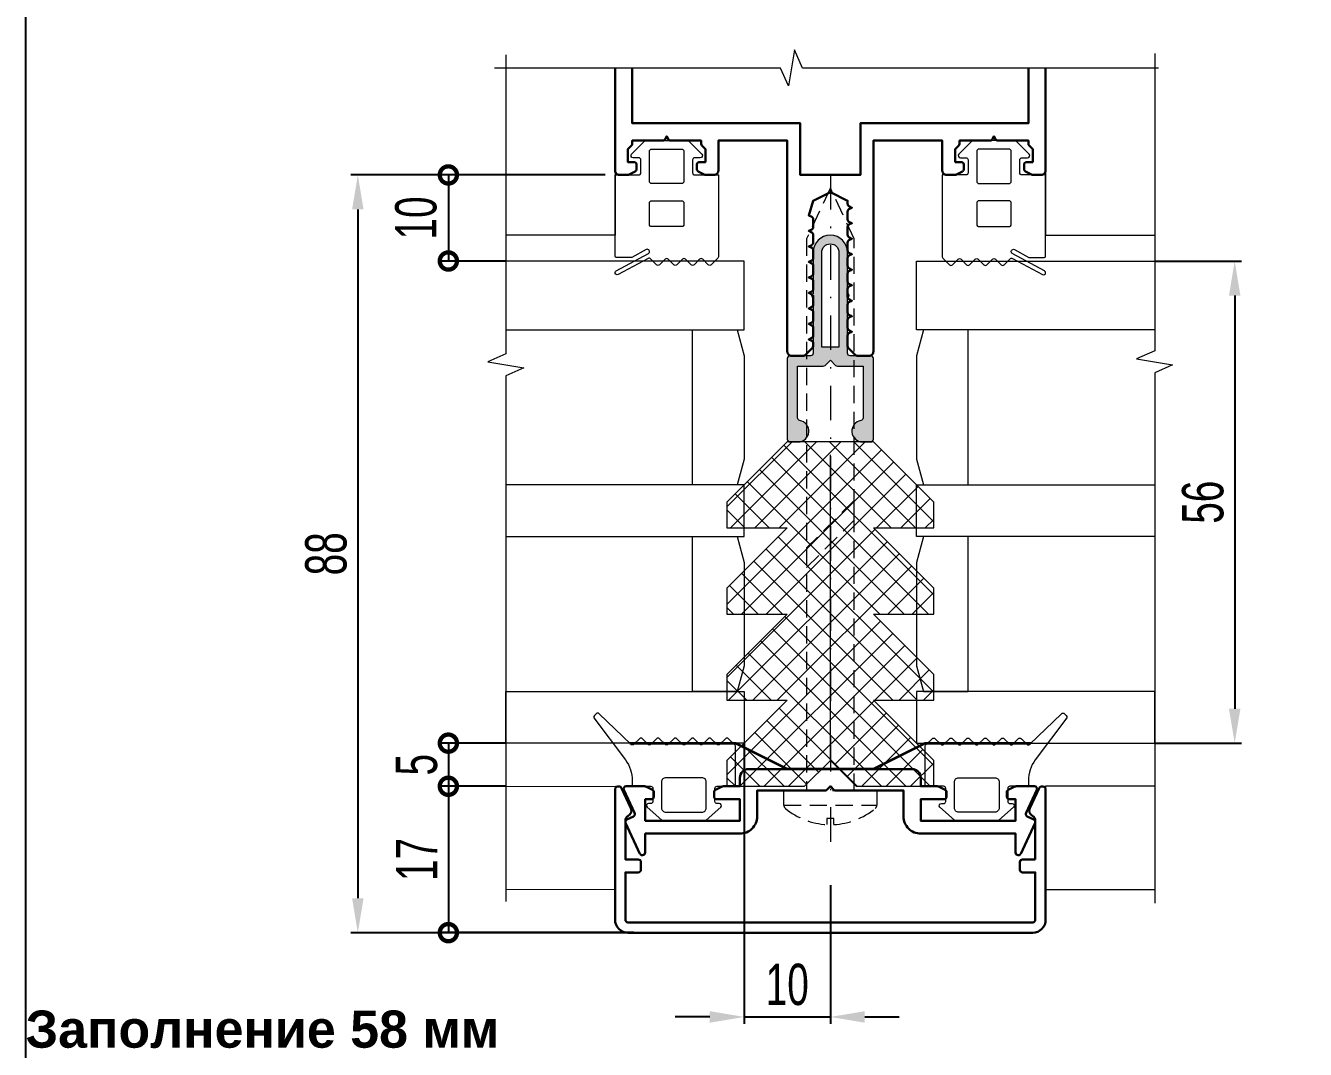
# Model space of a CAD drawing. Extents: x -37 to 8820, y -336 to 478.
# Drawn here: x 1915 to 2007.9, y 138.1 to 212.4 of the extents above; entities that cross this region are included whole.
import ezdxf

# ---------------------------------------------------------------- set-up
doc = ezdxf.new("R2010")
doc.units = 0
doc.header["$LTSCALE"] = 5
doc.linetypes.add('DASHDOT', pattern=[1, 0.5, -0.25, 0, -0.25])
doc.linetypes.add('HIDDEN', pattern=[0.375, 0.25, -0.125])
doc.layers.get('0').update_dxf_attribs({"linetype": 'CONTINUOUS', "lineweight": 30})
doc.layers.get('DEFPOINTS').update_dxf_attribs({"linetype": 'CONTINUOUS'})
for name, color, linetype, lineweight in [('1', 6, 'DASHDOT', 13), ('2', 3, 'HIDDEN', 13), ('Dimentions', 5, 'CONTINUOUS', 15), ('Glass', 5, 'CONTINUOUS', 20), ('Герлен', 7, 'CONTINUOUS', 60), ('Зигзаг', 1, 'CONTINUOUS', 15), ('Конструкции', 252, 'CONTINUOUS', 20), ('Текстовый', 7, 'CONTINUOUS', 9), ('Уплотнители', 1, 'CONTINUOUS', 20), ('Штриховка', 1, 'CONTINUOUS', 5)]:
    doc.layers.add(name, color=color, linetype=linetype, lineweight=lineweight)
doc.layers.add('Скрытые', color=14, linetype='CONTINUOUS', plot=False)
doc.styles.add('3', font='RUSS.SHX', dxfattribs={"width": 0.7, "height": 3})
doc.styles.add('Каталожный', font='arial.ttf', dxfattribs={"height": 2.5})
doc.dimstyles.new('MX1_6', dxfattribs={"dimtxt": 3, "dimasz": 2.5, "dimexe": 0.5, "dimexo": 0, "dimgap": 0.8, "dimtad": 1, "dimlfac": 1.6, "dimdsep": 46, "dimtxsty": '3', "dimcen": 0, "dimclrd": 256, "dimclre": 256, "dimclrt": 256, "dimaunit": 1, "dimadec": 0, "dimazin": 0, "dimtfac": 1, "dimtmove": 0, "dimatfit": 1, "dimfxl": 1, "dimtvp": 1, "dimtolj": 1, "dimtzin": 0, "dimarcsym": 0})

# ---------------------------------------------------------------- blocks, each defined once
blk = doc.blocks.new('*D812')
at = {"layer": 'DEFPOINTS', "color": 0, "linetype": 'Continuous', "transparency": 16777216}
for p in [(1967.151, 160.313), (1973.401, 150.006), (1973.401, 140.447)]:
    blk.add_point(p, dxfattribs=at)
at = {"layer": 'Dimentions', "linetype": 'Continuous', "lineweight": -2, "transparency": 16777216}
for p, q in [((1967.151, 160.313), (1967.151, 139.947)), ((1973.401, 150.006), (1973.401, 139.947)), ((1964.651, 140.447), (1962.151, 140.447)), ((1967.151, 140.447), (1973.401, 140.447)), ((1975.901, 140.447), (1978.401, 140.447))]:
    blk.add_line(p, q, dxfattribs=at)
at = {"layer": 'Dimentions', "linetype": 'Continuous', "transparency": 16777216}
for points in [[(1964.651, 140.864), (1964.651, 140.031), (1967.151, 140.447)], [(1975.901, 140.864), (1975.901, 140.031), (1973.401, 140.447)]]:
    blk.add_solid(points, dxfattribs=at)
at = {"layer": 'Dimentions', "linetype": 'Continuous', "transparency": 16777216, "insert": (1970.276, 142.79), "char_height": 3, "attachment_point": 5, "style": '3'}
blk.add_mtext('\\A1;10', dxfattribs=at)
blk = doc.blocks.new('*D818')
at = {"layer": 'DEFPOINTS', "color": 0, "linetype": 'Continuous', "transparency": 16777216}
for p in [(1996.946, 195.313), (1996.946, 160.313), (2002.744, 160.313)]:
    blk.add_point(p, dxfattribs=at)
at = {"layer": 'Dimentions', "linetype": 'Continuous', "lineweight": -2, "transparency": 16777216}
for p, q in [((1996.946, 195.313), (2003.244, 195.313)), ((2002.744, 192.813), (2002.744, 162.813)), ((1996.946, 160.313), (2003.244, 160.313))]:
    blk.add_line(p, q, dxfattribs=at)
at = {"layer": 'Dimentions', "linetype": 'Continuous', "transparency": 16777216}
for points in [[(2002.327, 192.813), (2003.16, 192.813), (2002.744, 195.313)], [(2002.327, 162.813), (2003.16, 162.813), (2002.744, 160.313)]]:
    blk.add_solid(points, dxfattribs=at)
at = {"layer": 'Dimentions', "linetype": 'Continuous', "transparency": 16777216, "insert": (2000.444, 177.813), "char_height": 3, "attachment_point": 5, "rotation": 90, "style": '3'}
blk.add_mtext('\\A1;56', dxfattribs=at)
blk = doc.blocks.new('_DotSmall')
at = {"color": 0, "linetype": 'ByBlock', "const_width": 0.5}
blk.add_lwpolyline([(-0.0625, 0, 1), (0.0625, 0, 1)], format="xyb", close=True, dxfattribs=at)
blk = doc.blocks.new('*D819')
at = {"layer": 'DEFPOINTS', "color": 0, "linetype": 'Continuous', "transparency": 16777216}
for p in [(1949.892, 160.319), (1945.681, 157.191), (1949.892, 157.191)]:
    blk.add_point(p, dxfattribs=at)
at = {"layer": 'Dimentions', "linetype": 'Continuous', "lineweight": -2, "transparency": 16777216}
for p, q in [((1949.892, 160.319), (1945.181, 160.319)), ((1945.681, 160.319), (1945.681, 157.191)), ((1949.892, 157.191), (1945.181, 157.191))]:
    blk.add_line(p, q, dxfattribs=at)
at = {"layer": 'Dimentions', "linetype": 'Continuous', "lineweight": -2, "transparency": 16777216, "xscale": 2.5, "yscale": 2.5, "zscale": 2.5}
for p, rotation in [((1945.681, 160.319), 90), ((1945.681, 157.191), 270)]:
    blk.add_blockref('_DotSmall', p, dxfattribs=dict(at, rotation=rotation))
at = {"layer": 'Dimentions', "linetype": 'Continuous', "transparency": 16777216, "insert": (1943.381, 158.755), "char_height": 3, "attachment_point": 5, "rotation": 90, "style": '3'}
blk.add_mtext('\\A1;5', dxfattribs=at)
blk = doc.blocks.new('*D820')
at = {"layer": 'DEFPOINTS', "color": 0, "linetype": 'Continuous', "transparency": 16777216}
for p in [(1949.892, 157.191), (1945.681, 146.566), (1959.135, 146.566)]:
    blk.add_point(p, dxfattribs=at)
at = {"layer": 'Dimentions', "linetype": 'Continuous', "lineweight": -2, "transparency": 16777216}
for p, q in [((1949.892, 157.191), (1945.181, 157.191)), ((1945.681, 157.191), (1945.681, 146.566)), ((1959.135, 146.566), (1945.181, 146.566))]:
    blk.add_line(p, q, dxfattribs=at)
at = {"layer": 'Dimentions', "linetype": 'Continuous', "lineweight": -2, "transparency": 16777216, "xscale": 2.5, "yscale": 2.5, "zscale": 2.5}
for p, rotation in [((1945.681, 157.191), 90), ((1945.681, 146.566), 270)]:
    blk.add_blockref('_DotSmall', p, dxfattribs=dict(at, rotation=rotation))
at = {"layer": 'Dimentions', "linetype": 'Continuous', "transparency": 16777216, "insert": (1943.381, 151.879), "char_height": 3, "attachment_point": 5, "rotation": 90, "style": '3'}
blk.add_mtext('\\A1;17', dxfattribs=at)
blk = doc.blocks.new('*D821')
at = {"layer": 'DEFPOINTS', "color": 0, "linetype": 'Continuous', "transparency": 16777216}
for p in [(1957.065, 201.566), (1945.681, 195.319), (1949.892, 195.319)]:
    blk.add_point(p, dxfattribs=at)
at = {"layer": 'Dimentions', "linetype": 'Continuous', "lineweight": -2, "transparency": 16777216}
for p, q in [((1957.065, 201.566), (1945.181, 201.566)), ((1945.681, 201.566), (1945.681, 195.319)), ((1949.892, 195.319), (1945.181, 195.319))]:
    blk.add_line(p, q, dxfattribs=at)
at = {"layer": 'Dimentions', "linetype": 'Continuous', "lineweight": -2, "transparency": 16777216, "xscale": 2.5, "yscale": 2.5, "zscale": 2.5}
for p, rotation in [((1945.681, 201.566), 90), ((1945.681, 195.319), 270)]:
    blk.add_blockref('_DotSmall', p, dxfattribs=dict(at, rotation=rotation))
at = {"layer": 'Dimentions', "linetype": 'Continuous', "transparency": 16777216, "insert": (1943.338, 198.443), "char_height": 3, "attachment_point": 5, "rotation": 90, "style": '3'}
blk.add_mtext('\\A1;10', dxfattribs=at)
blk = doc.blocks.new('*D822')
at = {"layer": 'DEFPOINTS', "color": 0, "linetype": 'Continuous', "transparency": 16777216}
for p in [(1952.506, 201.566), (1939.111, 146.563), (1961.302, 146.563)]:
    blk.add_point(p, dxfattribs=at)
at = {"layer": 'Dimentions', "linetype": 'Continuous', "lineweight": -2, "transparency": 16777216}
for p, q in [((1952.506, 201.566), (1938.611, 201.566)), ((1939.111, 199.066), (1939.111, 149.063)), ((1961.302, 146.563), (1938.611, 146.563))]:
    blk.add_line(p, q, dxfattribs=at)
at = {"layer": 'Dimentions', "linetype": 'Continuous', "transparency": 16777216}
for points in [[(1938.694, 199.066), (1939.527, 199.066), (1939.111, 201.566)], [(1938.694, 149.063), (1939.527, 149.063), (1939.111, 146.563)]]:
    blk.add_solid(points, dxfattribs=at)
at = {"layer": 'Dimentions', "linetype": 'Continuous', "transparency": 16777216, "insert": (1936.811, 174.065), "char_height": 3, "attachment_point": 5, "rotation": 90, "style": '3'}
blk.add_mtext('\\A1;88', dxfattribs=at)

msp = doc.modelspace()

# ---------------------------------------------------------------- hatches: boundary and pattern name
at = {"layer": 'Штриховка'}
h = msp.add_hatch(color=256, dxfattribs=at)
edge = h.paths.add_edge_path(flags=16)
edge.add_line((1972.7756, 189.0634), (1972.7756, 195.9384))
edge.add_arc((1973.4006, 195.9384), 0.625, 0, 180, ccw=False)
edge.add_line((1974.0256, 195.9384), (1974.0256, 189.0634))
edge.add_line((1974.0256, 189.0634), (1972.7756, 189.0634))
edge = h.paths.add_edge_path()
edge.add_arc((1975.7443, 182.9696), 0.7813, 99.281799, 270)
edge.add_line((1975.7443, 182.1884), (1976.3381, 182.1884))
edge.add_arc((1976.3381, 182.3759), 0.1875, 270, 360)
edge.add_line((1976.5256, 182.3759), (1976.5256, 188.2509))
edge.add_arc((1976.3381, 188.2509), 0.1875, 0, 90)
edge.add_line((1976.3381, 188.4384), (1974.8381, 188.4384))
edge.add_arc((1974.8381, 188.6259), 0.1875, 180, 270, ccw=False)
edge.add_line((1974.6506, 188.6259), (1974.6506, 192.6884))
edge.add_arc((1974.6506, 192.8134), 0.125, 270, 450)
edge.add_line((1974.6506, 192.9384), (1974.6506, 195.9384))
edge.add_arc((1973.4006, 195.9384), 1.25, 0, 180)
edge.add_line((1972.1506, 195.9384), (1972.1506, 192.9384))
edge.add_arc((1972.1506, 192.8134), 0.125, 90, 270)
edge.add_line((1972.1506, 192.6884), (1972.1506, 188.6259))
edge.add_arc((1971.9631, 188.6259), 0.1875, 270, 360, ccw=False)
edge.add_line((1971.9631, 188.4384), (1970.4631, 188.4384))
edge.add_arc((1970.4631, 188.2509), 0.1875, 90, 180)
edge.add_line((1970.2756, 188.2509), (1970.2756, 182.3759))
edge.add_arc((1970.4631, 182.3759), 0.1875, 180, 270)
edge.add_line((1970.4631, 182.1884), (1971.0568, 182.1884))
edge.add_arc((1971.0568, 182.9696), 0.7812, 270, 440.718201)
edge.add_arc((1971.2131, 183.9257), 0.1875, 180, 260.718201, ccw=False)
edge.add_line((1971.0256, 183.9257), (1971.0256, 187.6884))
edge.add_line((1971.0256, 187.6884), (1972.8854, 187.6884))
edge.add_arc((1972.8854, 187.8759), 0.1875, 270, 315)
edge.add_line((1973.018, 187.7433), (1973.4006, 188.1259))
edge.add_line((1973.4006, 188.1259), (1973.7832, 187.7433))
edge.add_arc((1973.9157, 187.8759), 0.1875, 225, 270)
edge.add_line((1973.9157, 187.6884), (1975.7756, 187.6884))
edge.add_line((1975.7756, 187.6884), (1975.7756, 183.9257))
edge.add_arc((1975.5881, 183.9257), 0.1875, 279.281799, 360, ccw=False)
at = {"layer": 'Штриховка', "lineweight": 5}
h = msp.add_hatch(dxfattribs=at)
h.set_pattern_fill('NET', color=256, scale=10, angle=45, style=0)
h.set_pattern_definition([(45, (-3102.3984, 2869.664), (-0.88388348, 0.88388348), []), (135, (-3102.3984, 2869.664), (-0.88388348, -0.88388348), [])])
h.paths.add_polyline_path([(1975.2756, 157.1913), (1980.9006, 157.1913), (1980.9006, 159.0663), (1976.5256, 163.4413), (1980.9006, 163.4413), (1980.9006, 165.3163), (1976.5256, 169.6913), (1980.9006, 169.6913), (1980.9006, 171.5663), (1976.5256, 175.9413), (1980.9006, 175.9413), (1980.9006, 177.8163), (1976.5256, 182.1913), (1970.2756, 182.1913), (1965.9006, 177.8163), (1965.9006, 175.9413), (1970.2756, 175.9413), (1965.9006, 171.5663), (1965.9006, 169.6913), (1970.2756, 169.6913), (1965.9006, 165.3163), (1965.9006, 163.4413), (1970.2756, 163.4413), (1965.9006, 159.0663), (1965.9006, 157.1913), (1971.5256, 157.1913), (1973.4006, 159.0663)])

# ---------------------------------------------------------------- linework, layer by layer
msp.add_lwpolyline([(1957.7756, 209.3272), (1957.7756, 201.8759, 0.4142136), (1958.0881, 201.5634), (1958.6688, 201.5634, 0.1164338), (1958.7527, 201.5832), (1959.2344, 201.8241, 0.284079), (1959.3381, 201.9918), (1959.3381, 202.3134, 0.4142136), (1959.1506, 202.5009), (1958.7131, 202.5009), (1958.7131, 203.4384), (1958.9707, 203.696, 0.1989124), (1959.0256, 203.8286), (1959.0256, 204.0634), (1961.2534, 204.0634, 0.284079), (1961.4211, 204.167), (1961.5256, 204.3759), (1961.63, 204.167, 0.284079), (1961.7977, 204.0634), (1964.0256, 204.0634), (1964.0256, 203.8286, 0.1989124), (1964.0805, 203.696), (1964.3381, 203.4384), (1964.3381, 202.5009), (1963.9006, 202.5009, 0.4142136), (1963.7131, 202.3134), (1963.7131, 201.9918, 0.284079), (1963.8167, 201.8241), (1964.2985, 201.5832, 0.1164338), (1964.3823, 201.5634), (1964.9631, 201.5634, 0.4142136), (1965.2756, 201.8759), (1965.2756, 204.0634), (1970.2756, 204.0634), (1970.2756, 188.7509, 0.4142136), (1970.5881, 188.4384), (1971.4479, 188.4384, 0.1989124), (1971.5805, 188.4933), (1972.0957, 189.0085, 0.1989124), (1972.1506, 189.1411), (1972.1506, 189.3538, 0.284079), (1972.0469, 189.5215), (1971.8381, 189.6259), (1972.0469, 189.7303, 0.284079), (1972.1506, 189.898), (1972.1506, 190.4788, 0.284079), (1972.0469, 190.6465), (1971.8381, 190.7509), (1972.0469, 190.8553, 0.284079), (1972.1506, 191.023), (1972.1506, 191.6038, 0.284079), (1972.0469, 191.7715), (1971.8381, 191.8759), (1972.0469, 191.9803, 0.284079), (1972.1506, 192.148), (1972.1506, 192.7288, 0.284079), (1972.0469, 192.8965), (1971.8381, 193.0009), (1972.0469, 193.1053, 0.284079), (1972.1506, 193.273), (1972.1506, 193.8538, 0.284079), (1972.0469, 194.0215), (1971.8381, 194.1259), (1972.0469, 194.2303, 0.284079), (1972.1506, 194.398), (1972.1506, 194.9788, 0.284079), (1972.0469, 195.1465), (1971.8381, 195.2509), (1972.0469, 195.3553, 0.284079), (1972.1506, 195.523), (1972.1506, 196.1038, 0.284079), (1972.0469, 196.2715), (1971.8381, 196.3759), (1972.0469, 196.4803, 0.284079), (1972.1506, 196.648), (1972.1506, 197.2288, 0.284079), (1972.0469, 197.3965), (1971.8381, 197.5009), (1972.0469, 197.6053, 0.284079), (1972.1506, 197.773), (1972.1506, 198.3538, 0.284079), (1972.0469, 198.5215), (1971.8381, 198.6259), (1972.1506, 199.6884), (1973.4006, 200.3134), (1974.6506, 199.6884), (1974.6506, 199.4605, 0.284079), (1974.7542, 199.2928), (1974.9631, 199.1884), (1974.7542, 199.084, 0.284079), (1974.6506, 198.9163), (1974.6506, 198.3355, 0.284079), (1974.7542, 198.1678), (1974.9631, 198.0634), (1974.7542, 197.959, 0.284079), (1974.6506, 197.7913), (1974.6506, 197.2105, 0.284079), (1974.7542, 197.0428), (1974.9631, 196.9384), (1974.7542, 196.834, 0.284079), (1974.6506, 196.6663), (1974.6506, 196.0855, 0.284079), (1974.7542, 195.9178), (1974.9631, 195.8134), (1974.7542, 195.709, 0.284079), (1974.6506, 195.5413), (1974.6506, 194.9605, 0.284079), (1974.7542, 194.7928), (1974.9631, 194.6884), (1974.7542, 194.584, 0.284079), (1974.6506, 194.4163), (1974.6506, 193.8355, 0.284079), (1974.7542, 193.6678), (1974.9631, 193.5634), (1974.7542, 193.459, 0.284079), (1974.6506, 193.2913), (1974.6506, 192.7105, 0.284079), (1974.7542, 192.5428), (1974.9631, 192.4384), (1974.7542, 192.334, 0.284079), (1974.6506, 192.1663), (1974.6506, 191.5855, 0.284079), (1974.7542, 191.4178), (1974.9631, 191.3134), (1974.7542, 191.209, 0.284079), (1974.6506, 191.0413), (1974.6506, 190.4605, 0.284079), (1974.7542, 190.2928), (1974.9631, 190.1884), (1974.7542, 190.084, 0.284079), (1974.6506, 189.9163), (1974.6506, 189.1411, 0.1989124), (1974.7055, 189.0085), (1975.2207, 188.4933, 0.1989124), (1975.3532, 188.4384), (1976.2131, 188.4384, 0.4142136), (1976.5256, 188.7509), (1976.5256, 204.0634), (1981.5256, 204.0634), (1981.5256, 201.8759, 0.4142136), (1981.8381, 201.5634), (1982.4188, 201.5634, 0.1164338), (1982.5027, 201.5832), (1982.9844, 201.8241, 0.284079), (1983.0881, 201.9918), (1983.0881, 202.3134, 0.4142136), (1982.9006, 202.5009), (1982.4631, 202.5009), (1982.4631, 203.4384), (1982.7207, 203.696, 0.1989124), (1982.7756, 203.8286), (1982.7756, 204.0634), (1985.0034, 204.0634, 0.284079), (1985.1711, 204.167), (1985.2756, 204.3759), (1985.38, 204.167, 0.284079), (1985.5477, 204.0634), (1987.7756, 204.0634), (1987.7756, 203.8286, 0.1989124), (1987.8305, 203.696), (1988.0881, 203.4384), (1988.0881, 202.5009), (1987.6506, 202.5009, 0.4142136), (1987.4631, 202.3134), (1987.4631, 201.9918, 0.284079), (1987.5667, 201.8241), (1988.0485, 201.5832, 0.1164338), (1988.1323, 201.5634), (1988.7131, 201.5634, 0.4142136), (1989.0256, 201.8759), (1989.0256, 209.3272)], format="xyb")
msp.add_lwpolyline([(1959.0256, 209.3272), (1959.0256, 205.3134), (1971.2131, 205.3134), (1971.2131, 201.5634), (1975.5881, 201.5634), (1975.5881, 205.3134), (1987.7756, 205.3134), (1987.7756, 209.3272)])
for points in [[(1958.5432, 154.5345, -0.4142136), (1958.6339, 154.7836), (1959.1057, 155.0036, 0.4142136), (1959.1964, 155.2528), (1958.4182, 156.9217, -0.5486188), (1958.5882, 157.1884), (1959.9189, 157.1884, -0.1164338), (1960.0027, 157.1686), (1960.4845, 156.9277, -0.284079), (1960.5882, 156.76), (1960.5882, 156.4384, -0.4142136), (1960.4007, 156.2509), (1959.9632, 156.2509), (1959.9632, 154.6884), (1966.8382, 154.6884), (1966.8382, 156.2509), (1965.1507, 156.2509, -0.4142136), (1964.9632, 156.4384), (1964.9632, 156.76, -0.284079), (1965.0668, 156.9277), (1965.5486, 157.1686, -0.1164338), (1965.6324, 157.1884), (1966.8382, 157.1884), (1966.8382, 157.8134, -0.4142136), (1967.4632, 158.4384), (1979.3382, 158.4384, -0.4142136), (1979.9632, 157.8134), (1979.9632, 157.1884), (1981.1689, 157.1884, -0.1164338), (1981.2527, 157.1686), (1981.7345, 156.9277, -0.284079), (1981.8382, 156.76), (1981.8382, 156.4384, -0.4142136), (1981.6507, 156.2509), (1979.9632, 156.2509), (1979.9632, 154.6884), (1986.8382, 154.6884), (1986.8382, 156.2509), (1986.4007, 156.2509, -0.4142136), (1986.2132, 156.4384), (1986.2132, 156.76, -0.284079), (1986.3168, 156.9277), (1986.7986, 157.1686, -0.1164338), (1986.8824, 157.1884), (1988.2132, 157.1884, -0.5486188), (1988.3831, 156.9217), (1987.6049, 155.2528, 0.4142136), (1987.6956, 155.0036), (1988.1674, 154.7836, -0.4142136), (1988.2581, 154.5345), (1987.2146, 152.2967, -0.2914734), (1987.0446, 152.1884), (1987.0257, 152.1884, -0.4142136), (1986.8382, 152.3759), (1986.8382, 153.7509), (1979.9632, 153.7509, -0.4142136), (1978.7132, 155.0009), (1978.7132, 156.8759), (1973.7908, 156.8759, -0.1989124), (1973.6582, 156.9308), (1973.4007, 157.1884), (1973.1431, 156.9308, -0.1989124), (1973.0105, 156.8759), (1968.0882, 156.8759), (1968.0882, 155.0009, -0.4142136), (1966.8382, 153.7509), (1959.9632, 153.7509), (1959.9632, 152.3759, -0.4142136), (1959.7757, 152.1884), (1959.7567, 152.1884, -0.2914734), (1959.5867, 152.2967)], [(1988.2756, 151.8759), (1988.2756, 154.7017, 0.2797393), (1988.0737, 155.0344, -0.4015594), (1987.8791, 155.6074), (1988.549, 157.0441, -0.8025849), (1989.0256, 156.9384), (1989.0256, 147.5009, -0.4142136), (1988.0881, 146.5634), (1958.7131, 146.5634, -0.4142136), (1957.7756, 147.5009), (1957.7756, 156.9384, -0.8025849), (1958.2522, 157.0441), (1958.9221, 155.6074, -0.4015594), (1958.7275, 155.0344, 0.2797393), (1958.5256, 154.7017), (1958.5256, 151.8759), (1959.4631, 151.8759, -0.4142136), (1959.6506, 151.6884), (1959.6506, 151.1259, -0.4142136), (1959.4631, 150.9384), (1958.5256, 150.9384), (1958.5256, 147.5009, 0.4142136), (1958.7131, 147.3134), (1988.0881, 147.3134, 0.4142136), (1988.2756, 147.5009), (1988.2756, 150.9384), (1987.3381, 150.9384, -0.4142136), (1987.1506, 151.1259), (1987.1506, 151.6884, -0.4142136), (1987.3381, 151.8759)]]:
    msp.add_lwpolyline(points, format="xyb", close=True)
at = {"layer": '1'}
msp.add_line((1973.4006, 201.5634), (1973.4006, 152.8134), dxfattribs=at)
at = {"layer": '2'}
msp.add_line((1970.0257, 155.8198), (1976.7757, 155.8198), dxfattribs=at)
for points in [[(1975.1194, 156.8759), (1975.1194, 196.94), (1973.4007, 200.6259), (1971.6819, 196.94), (1971.6819, 156.8759)], [(1971.6819, 173.0668), (1975.1194, 176.5043), (1975.1194, 177.9366), (1971.6819, 174.4991)]]:
    msp.add_lwpolyline(points, close=True, dxfattribs=at)
msp.add_lwpolyline([(1973.155, 154.413, -0.1618489), (1970.1393, 155.5788, -0.2238875), (1970.0257, 155.8198), (1970.0257, 156.8759), (1976.7757, 156.8759), (1976.7757, 155.8198, -0.2238875), (1976.662, 155.5788, -0.1618489), (1973.6463, 154.413), (1973.6463, 154.8507), (1973.155, 154.8507)], format="xyb", close=True, dxfattribs=at)
at = {"layer": 'Glass'}
for points in [[(1949.8555, 190.3134), (1967.1506, 190.3134), (1967.1506, 195.3134), (1949.8555, 195.3134)], [(1996.9457, 190.3134), (1979.6506, 190.3134), (1979.6506, 195.3134), (1996.9457, 195.3134)], [(1966.6483, 179.0634), (1963.4007, 179.0634), (1963.4007, 190.3134), (1966.6483, 190.3134), (1967.1507, 188.4384), (1967.1507, 180.9384)], [(1980.1528, 179.0634), (1983.4004, 179.0634), (1983.4004, 190.3134), (1980.1528, 190.3134), (1979.6504, 188.4384), (1979.6504, 180.9384)], [(1949.8555, 175.3134), (1967.1507, 175.3134), (1967.1507, 179.0634), (1949.8555, 179.0634)], [(1996.9457, 175.3134), (1979.6504, 175.3134), (1979.6504, 179.0634), (1996.9457, 179.0634)], [(1966.6483, 164.0634), (1963.4007, 164.0634), (1963.4007, 175.3134), (1966.6483, 175.3134), (1967.1507, 173.4384), (1967.1507, 165.9384)], [(1980.1528, 164.0634), (1983.4004, 164.0634), (1983.4004, 175.3134), (1980.1528, 175.3134), (1979.6504, 173.4384), (1979.6504, 165.9384)], [(1949.8555, 164.0634), (1967.1506, 164.0634), (1967.1506, 160.3134), (1949.8555, 160.3134)], [(1996.9457, 164.0634), (1979.6506, 164.0634), (1979.6506, 160.3134), (1996.9457, 160.3134)]]:
    msp.add_lwpolyline(points, close=True, dxfattribs=at)
at = {"layer": 'Герлен', "ltscale": 2, "const_width": 0.1875}
msp.add_lwpolyline([(1958.8381, 160.3134), (1966.5256, 160.3134), (1970.2756, 158.4384), (1976.5256, 158.4384), (1980.2756, 160.3134), (1987.963, 160.3134)], dxfattribs=at)
at = {"layer": 'Зигзаг'}
for points in [[(1949.8555, 210.2836), (1949.8555, 188.592), (1948.5376, 188.0111), (1951.1503, 187.5755), (1949.8555, 186.993), (1949.8555, 148.8386)], [(1997.2139, 209.3272), (1971.3761, 209.3272), (1970.7953, 210.6451), (1970.3596, 208.0324), (1969.7771, 209.3272), (1949.0215, 209.3272)], [(1996.9457, 210.3869), (1996.9457, 188.799), (1995.6278, 188.2182), (1998.2405, 187.7825), (1996.9457, 187.2), (1996.9457, 148.7049)]]:
    msp.add_lwpolyline(points, dxfattribs=at)
at = {"layer": 'Конструкции'}
for points in [[(1957.7756, 209.3272), (1957.7756, 197.1884), (1949.8555, 197.1884)], [(1989.0256, 209.3272), (1989.0256, 197.1884), (1996.9457, 197.1884)], [(1949.8555, 157.1855), (1957.7756, 157.1884), (1957.7756, 149.6884), (1949.8555, 149.6855)], [(1996.9457, 157.1884), (1989.0256, 157.1884), (1989.0256, 149.6884), (1996.9457, 149.6884)]]:
    msp.add_lwpolyline(points, dxfattribs=at)
at = {"layer": 'Скрытые', "linetype": 'Continuous'}
msp.add_lwpolyline([(2080, 10), (2080, 287), (1915, 287), (1915, 10)], close=True, dxfattribs=at)
at = {"layer": 'Уплотнители'}
msp.add_line((1973.4006, 159.0663), (1973.4006, 181.2538), dxfattribs=at)
for points in [[(1960.0448, 196.1493), (1958.9998, 195.5823, -0.1249127), (1958.9253, 195.5634), (1957.9318, 195.5634, -0.4142136), (1957.7756, 195.7196), (1957.7756, 201.5634), (1959.4943, 201.5634, 0.4142136), (1959.6506, 201.7196), (1959.6506, 202.6571, 0.4142136), (1959.4943, 202.8134), (1959.0881, 202.8134, -0.6685867), (1958.9777, 203.0803), (1959.9173, 204.0178, -0.1986192), (1960.0277, 204.0634), (1963.0235, 204.0634, -0.1986192), (1963.1338, 204.0178), (1964.0734, 203.0803, -0.6685867), (1963.9631, 202.8134), (1963.5568, 202.8134, 0.4142136), (1963.4006, 202.6571), (1963.4006, 201.7196, 0.4142136), (1963.5568, 201.5634), (1965.2756, 201.5634), (1965.2756, 195.6281, -0.1989124), (1965.2298, 195.5176), (1964.7611, 195.0489, -0.4142136), (1964.5401, 195.0489), (1964.1361, 195.4529, 0.4142136), (1963.9151, 195.4529), (1963.5111, 195.0489, -0.4142136), (1963.2901, 195.0489), (1962.8861, 195.4529, 0.4142136), (1962.6651, 195.4529), (1962.2611, 195.0489, -0.4142136), (1962.0401, 195.0489), (1961.6361, 195.4529, 0.4142136), (1961.4151, 195.4529), (1961.0111, 195.0489, -0.4142136), (1960.7901, 195.0489), (1960.358, 195.4809, 0.3320761), (1960.1731, 195.5078), (1958.0063, 194.3323, -1), (1957.8573, 194.607), (1960.1938, 195.8746, 1)], [(1960.4318, 203.4384), (1962.6193, 203.4384, -0.4142136), (1962.7756, 203.2821), (1962.7756, 201.0946, -0.4142136), (1962.6193, 200.9384), (1960.4318, 200.9384, -0.4142136), (1960.2756, 201.0946), (1960.2756, 203.2821, -0.4142136)], [(1986.7563, 196.1493), (1987.8014, 195.5823, 0.1249127), (1987.8759, 195.5634), (1988.8693, 195.5634, 0.4142136), (1989.0256, 195.7196), (1989.0256, 201.5634), (1987.3068, 201.5634, -0.4142136), (1987.1506, 201.7196), (1987.1506, 202.6571, -0.4142136), (1987.3068, 202.8134), (1987.7131, 202.8134, 0.6685867), (1987.8234, 203.0803), (1986.8838, 204.0178, 0.1986192), (1986.7735, 204.0634), (1983.7777, 204.0634, 0.1986192), (1983.6673, 204.0178), (1982.7277, 203.0803, 0.6685867), (1982.8381, 202.8134), (1983.2443, 202.8134, -0.4142136), (1983.4006, 202.6571), (1983.4006, 201.7196, -0.4142136), (1983.2443, 201.5634), (1981.5256, 201.5634), (1981.5256, 195.6281, 0.1989124), (1981.5713, 195.5176), (1982.0401, 195.0489, 0.4142136), (1982.2611, 195.0489), (1982.6651, 195.4529, -0.4142136), (1982.8861, 195.4529), (1983.2901, 195.0489, 0.4142136), (1983.5111, 195.0489), (1983.9151, 195.4529, -0.4142136), (1984.1361, 195.4529), (1984.5401, 195.0489, 0.4142136), (1984.7611, 195.0489), (1985.1651, 195.4529, -0.4142136), (1985.3861, 195.4529), (1985.7901, 195.0489, 0.4142136), (1986.0111, 195.0489), (1986.4431, 195.4809, -0.3320761), (1986.6281, 195.5078), (1988.7948, 194.3323, 1), (1988.9438, 194.607), (1986.6073, 195.8746, -1)], [(1986.3693, 203.4384), (1984.1818, 203.4384, 0.4142136), (1984.0256, 203.2821), (1984.0256, 201.0946, 0.4142136), (1984.1818, 200.9384), (1986.3693, 200.9384, 0.4142136), (1986.5256, 201.0946), (1986.5256, 203.2821, 0.4142136)], [(1960.4318, 199.6884), (1962.6193, 199.6884, -0.4142136), (1962.7756, 199.5321), (1962.7756, 197.9696, -0.4142136), (1962.6193, 197.8134), (1960.4318, 197.8134, -0.4142136), (1960.2756, 197.9696), (1960.2756, 199.5321, -0.4142136)], [(1986.3693, 199.6884), (1984.1818, 199.6884, 0.4142136), (1984.0256, 199.5321), (1984.0256, 197.9696, 0.4142136), (1984.1818, 197.8134), (1986.3693, 197.8134, 0.4142136), (1986.5256, 197.9696), (1986.5256, 199.5321, 0.4142136)], [(1975.6183, 183.7407, 0.9221128), (1975.7443, 182.1884), (1976.3381, 182.1884, 0.4142136), (1976.5256, 182.3759), (1976.5256, 188.2509, 0.4142136), (1976.3381, 188.4384), (1974.8381, 188.4384, -0.4142136), (1974.6506, 188.6259), (1974.6506, 192.6884, 1), (1974.6506, 192.9384), (1974.6506, 195.9384, 1), (1972.1506, 195.9384), (1972.1506, 192.9384, 1), (1972.1506, 192.6884), (1972.1506, 188.6259, -0.4142136), (1971.9631, 188.4384), (1970.4631, 188.4384, 0.4142136), (1970.2756, 188.2509), (1970.2756, 182.3759, 0.4142136), (1970.4631, 182.1884), (1971.0568, 182.1884, 0.9221128), (1971.1828, 183.7407, -0.3675232), (1971.0256, 183.9257), (1971.0256, 187.6884), (1972.8854, 187.6884, 0.1989124), (1973.018, 187.7433), (1973.4006, 188.1259), (1973.7832, 187.7433, 0.1989124), (1973.9157, 187.6884), (1975.7756, 187.6884), (1975.7756, 183.9257, -0.3675232)], [(1972.7756, 189.0634), (1972.7756, 195.9384, -1), (1974.0256, 195.9384), (1974.0256, 189.0634)], [(1965.1818, 155.9384, -0.4142136), (1965.0256, 156.0946), (1965.0256, 157.0321, -0.4142136), (1965.1818, 157.1884), (1966.5256, 157.1884), (1966.5256, 160.0763, 0.1989124), (1966.489, 160.1647), (1966.0111, 160.6426, 0.4142136), (1965.7901, 160.6426), (1965.3861, 160.2386, -0.4142136), (1965.1651, 160.2386), (1964.7611, 160.6426, 0.4142136), (1964.5401, 160.6426), (1964.1361, 160.2386, -0.4142136), (1963.9151, 160.2386), (1963.5111, 160.6426, 0.4142136), (1963.2901, 160.6426), (1962.8861, 160.2386, -0.4142136), (1962.6651, 160.2386), (1962.2611, 160.6426, 0.4142136), (1962.0401, 160.6426), (1961.6361, 160.2386, -0.4142136), (1961.4151, 160.2386), (1961.0111, 160.6426, 0.4142136), (1960.7901, 160.6426), (1960.3861, 160.2386, -0.4142136), (1960.1651, 160.2386), (1959.7611, 160.6426, 0.4142136), (1959.5401, 160.6426), (1959.1361, 160.2386, -0.4142136), (1958.9151, 160.2386), (1956.6361, 162.4529, 0.4142136), (1956.4151, 162.4529), (1956.2838, 162.3216, 0.2925382), (1956.2476, 162.1571), (1958.5284, 159.1039, -0.1617878), (1959.0256, 157.6077), (1959.0256, 157.1884), (1960.3693, 157.1884, -0.4142136), (1960.5256, 157.0321), (1960.5256, 156.0946, -0.4142136), (1960.3693, 155.9384), (1960.2131, 155.9384, 0.6685867), (1960.1027, 155.6715), (1961.1673, 154.734, 0.1986192), (1961.2777, 154.6884), (1964.2735, 154.6884, 0.1986192), (1964.3838, 154.734), (1965.4484, 155.6715, 0.6685867), (1965.3381, 155.9384)], [(1981.6193, 155.9384, 0.4142136), (1981.7756, 156.0946), (1981.7756, 157.0321, 0.4142136), (1981.6193, 157.1884), (1980.2756, 157.1884), (1980.2756, 160.0763, -0.1989124), (1980.3122, 160.1647), (1980.7901, 160.6426, -0.4142136), (1981.0111, 160.6426), (1981.4151, 160.2386, 0.4142136), (1981.6361, 160.2386), (1982.0401, 160.6426, -0.4142136), (1982.2611, 160.6426), (1982.6651, 160.2386, 0.4142136), (1982.8861, 160.2386), (1983.2901, 160.6426, -0.4142136), (1983.5111, 160.6426), (1983.9151, 160.2386, 0.4142136), (1984.1361, 160.2386), (1984.5401, 160.6426, -0.4142136), (1984.7611, 160.6426), (1985.1651, 160.2386, 0.4142136), (1985.3861, 160.2386), (1985.7901, 160.6426, -0.4142136), (1986.0111, 160.6426), (1986.4151, 160.2386, 0.4142136), (1986.6361, 160.2386), (1987.0401, 160.6426, -0.4142136), (1987.2611, 160.6426), (1987.6651, 160.2386, 0.4142136), (1987.8861, 160.2386), (1990.1651, 162.4529, -0.4142136), (1990.3861, 162.4529), (1990.5174, 162.3216, -0.2925382), (1990.5535, 162.1571), (1988.2727, 159.1039, 0.1617878), (1987.7756, 157.6077), (1987.7756, 157.1884), (1986.4318, 157.1884, 0.4142136), (1986.2756, 157.0321), (1986.2756, 156.0946, 0.4142136), (1986.4318, 155.9384), (1986.5881, 155.9384, -0.6685867), (1986.6984, 155.6715), (1985.6338, 154.734, -0.1986192), (1985.5235, 154.6884), (1982.5277, 154.6884, -0.1986192), (1982.4173, 154.734), (1981.3527, 155.6715, -0.6685867), (1981.4631, 155.9384)], [(1961.4631, 155.3134), (1964.0881, 155.3134, 0.4142136), (1964.4006, 155.6259), (1964.4006, 157.5009, 0.4142136), (1964.0881, 157.8134), (1961.4631, 157.8134, 0.4142136), (1961.1506, 157.5009), (1961.1506, 155.6259, 0.4142136)], [(1985.3381, 155.3134), (1982.7131, 155.3134, -0.4142136), (1982.4006, 155.6259), (1982.4006, 157.5009, -0.4142136), (1982.7131, 157.8134), (1985.3381, 157.8134, -0.4142136), (1985.6506, 157.5009), (1985.6506, 155.6259, -0.4142136)]]:
    msp.add_lwpolyline(points, format="xyb", close=True, dxfattribs=at)
msp.add_lwpolyline([(1975.2756, 157.1913), (1980.9006, 157.1913), (1980.9006, 159.0663), (1976.5256, 163.4413), (1980.9006, 163.4413), (1980.9006, 165.3163), (1976.5256, 169.6913), (1980.9006, 169.6913), (1980.9006, 171.5663), (1976.5256, 175.9413), (1980.9006, 175.9413), (1980.9006, 177.8163), (1976.5256, 182.1913), (1970.2756, 182.1913), (1965.9006, 177.8163), (1965.9006, 175.9413), (1970.2756, 175.9413), (1965.9006, 171.5663), (1965.9006, 169.6913), (1970.2756, 169.6913), (1965.9006, 165.3163), (1965.9006, 163.4413), (1970.2756, 163.4413), (1965.9006, 159.0663), (1965.9006, 157.1913), (1971.5256, 157.1913), (1973.4006, 159.0663)], close=True, dxfattribs=at)

# ---------------------------------------------------------------- texts
at = {"layer": 'Текстовый', "linetype": 'Continuous', "insert": (1915, 140.9127), "char_height": 2.7, "width": 42.664921, "attachment_point": 1, "style": 'Каталожный'}
msp.add_mtext('\\pxql;{\\fArial|b1|i0|c204|p34;Заполнение 58 мм}', dxfattribs=at)

# ---------------------------------------------------------------- dimensions: what is measured, and where the dimension line sits
at = {"layer": 'Dimentions', "linetype": 'Continuous'}
for base, p1, p2, picture, middle in [((1939.1106, 146.5634), (1952.506, 201.5663), (1961.3022, 146.5634), '*D822', (1936.8106, 174.0648)), ((2002.7437, 160.3134), (1996.9457, 195.3134), (1996.9457, 160.3134), '*D818', (2000.4437, 177.8134))]:
    dim = msp.add_linear_dim(base=base, p1=p1, p2=p2, angle=90, dimstyle='MX1_6', dxfattribs=at)
    dim.commit()
    dim.dimension.update_dxf_attribs({"geometry": picture, "text_midpoint": middle})
for base, p1, p2, picture, middle in [((1945.6806, 195.3191), (1957.0655, 201.5663), (1949.892, 195.3191), '*D821', (1943.3378, 198.4427)), ((1945.6806, 157.1913), (1949.892, 160.3192), (1949.892, 157.1913), '*D819', (1943.3806, 158.7552)), ((1945.6806, 146.5663), (1949.892, 157.1913), (1959.1352, 146.5663), '*D820', (1943.3806, 151.8788))]:
    dim = msp.add_linear_dim(base=base, p1=p1, p2=p2, angle=90, dimstyle='MX1_6', override={"dimdec": 0, "dimblk1": 'DotSmall', "dimblk2": 'DotSmall', "dimsah": 1}, dxfattribs=at)
    dim.commit()
    dim.dimension.update_dxf_attribs({"geometry": picture, "text_midpoint": middle})
dim = msp.add_linear_dim(base=(1973.4006, 140.4472), p1=(1967.1506, 160.3134), p2=(1973.4006, 150.0062), dimstyle='MX1_6', dxfattribs=at)
dim.commit()
dim.dimension.update_dxf_attribs({"geometry": '*D812', "text_midpoint": (1970.2756, 142.7901)})

doc.saveas('drawing.dxf')
